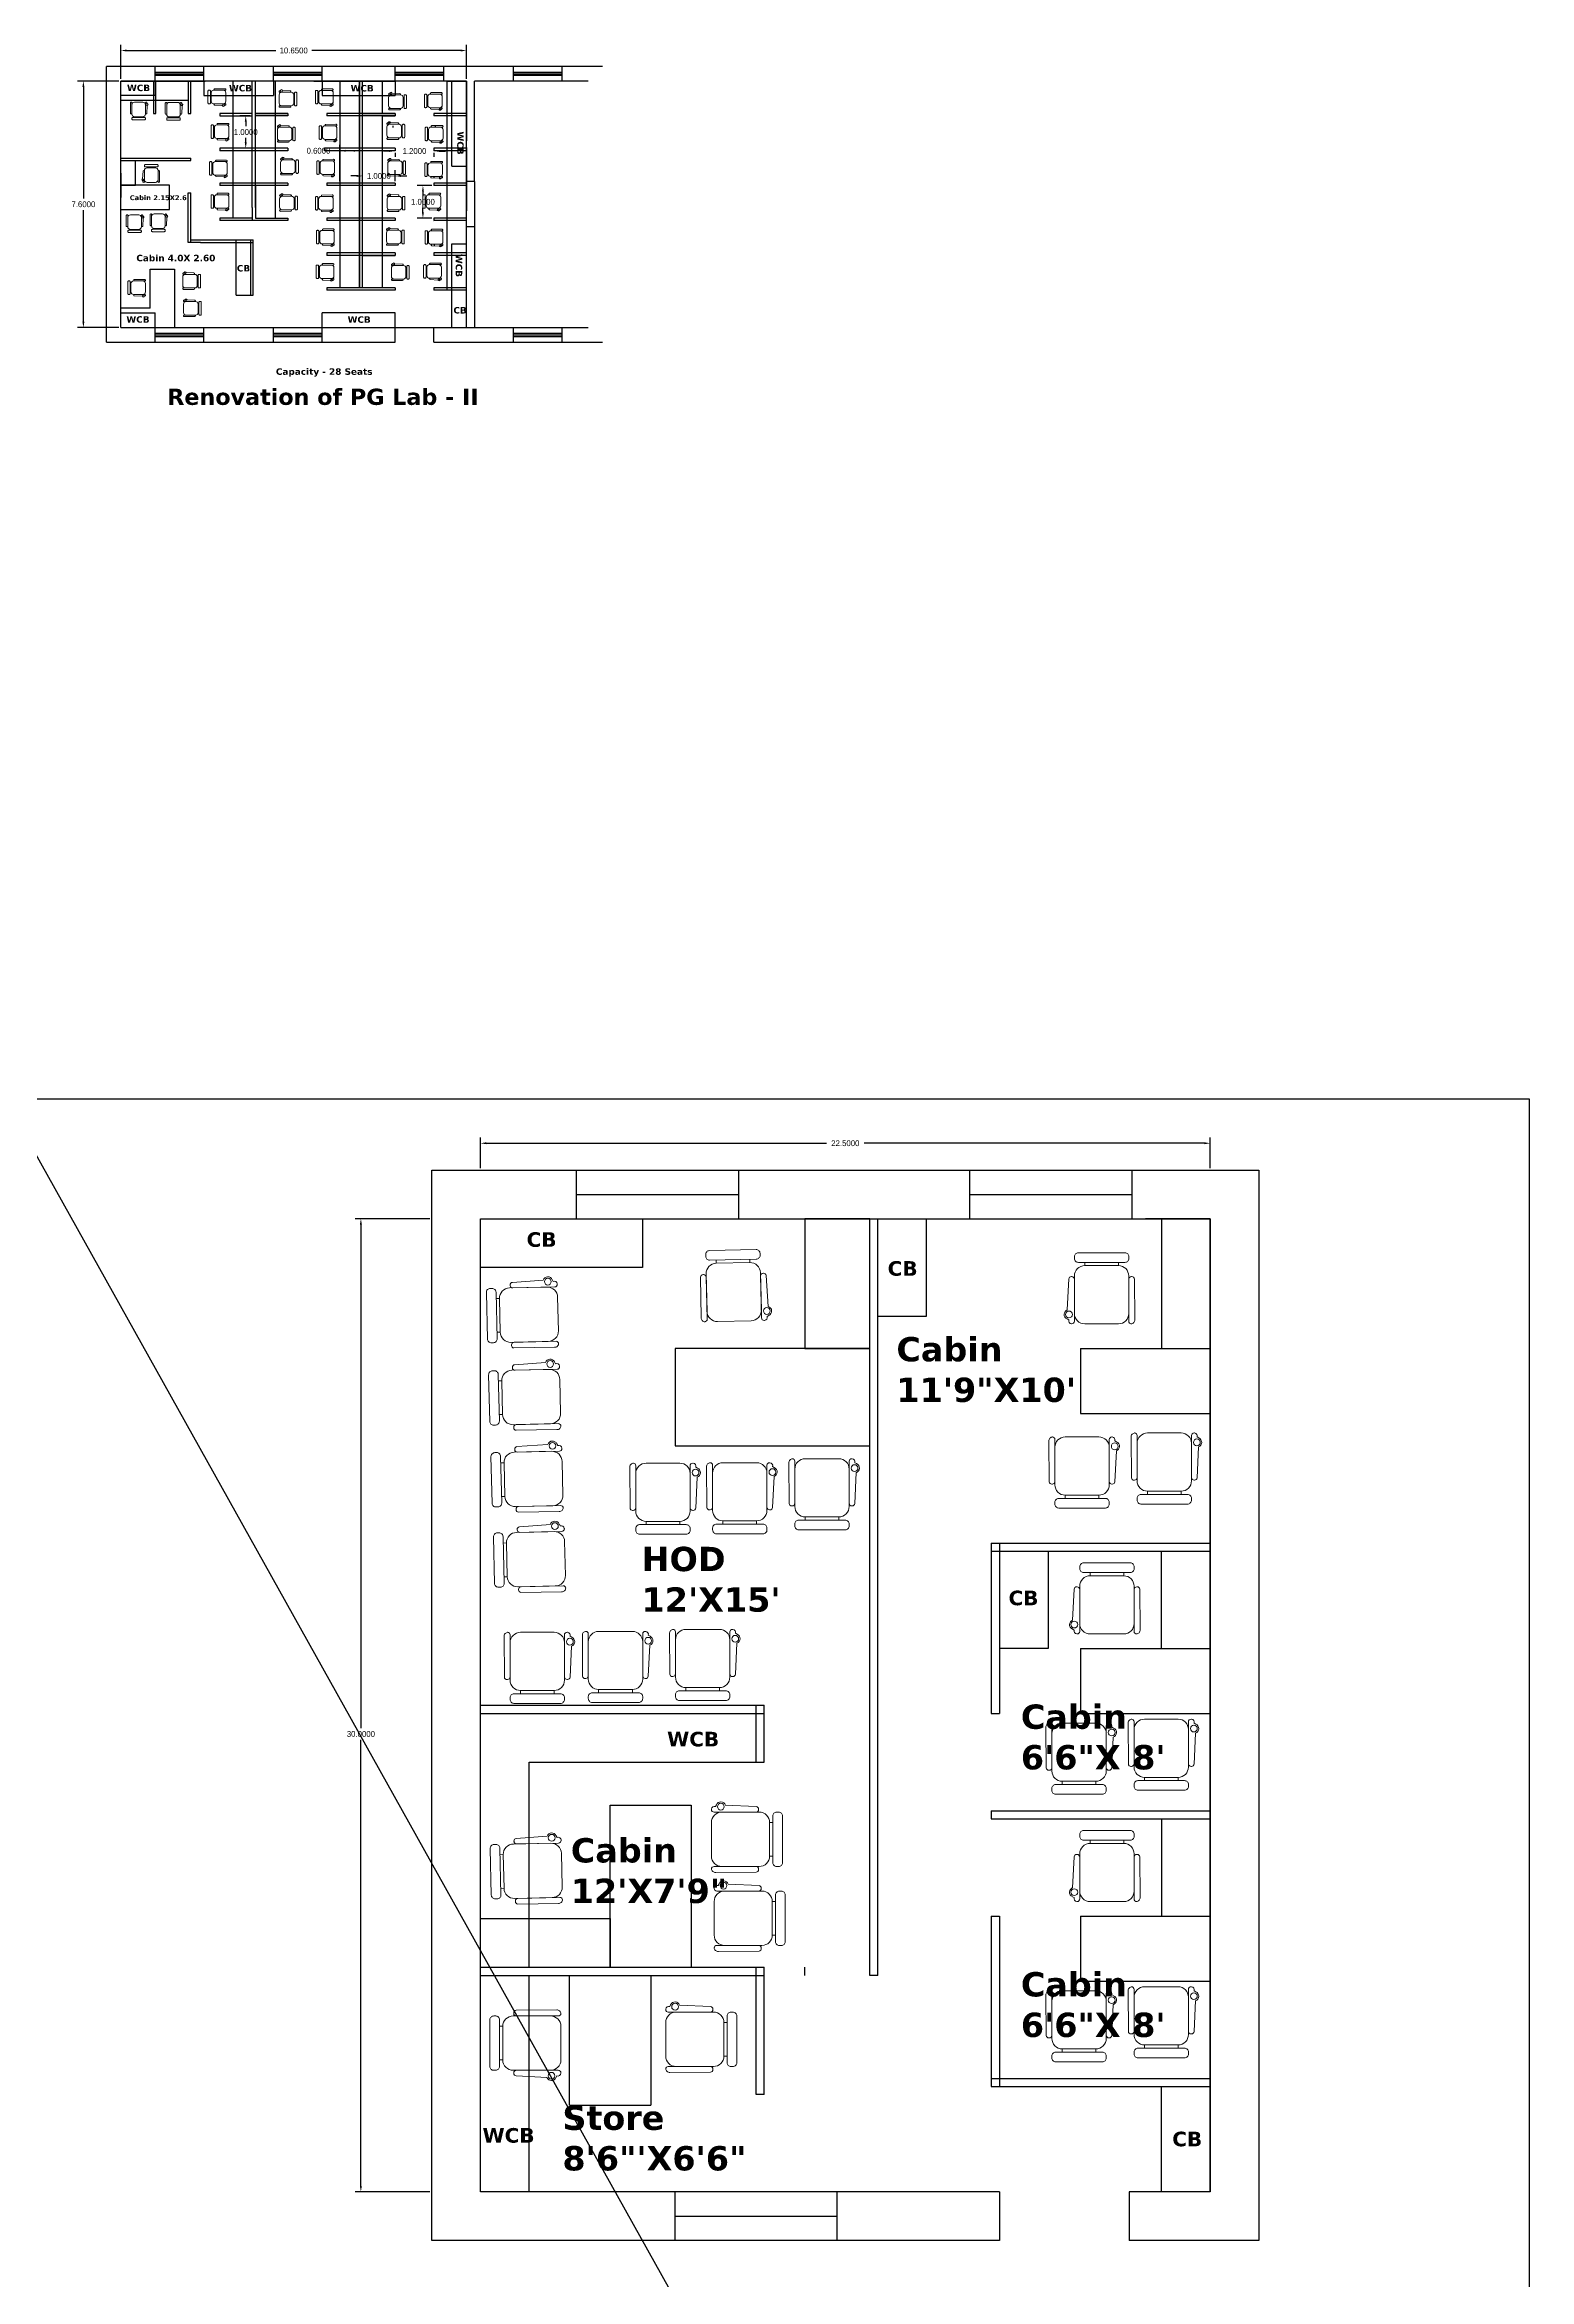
# Model space of a CAD drawing. Header units: inches. Extents: x 23 to 629, y -355 to 51.
# Drawn here: x 310.6 to 356.4, y -160.5 to -91.7 of the extents above; entities that cross this region are included whole.
import ezdxf

# ---------------------------------------------------------------- set-up
doc = ezdxf.new("R2010")
doc.units = ezdxf.units.IN
doc.header["$MEASUREMENT"] = 0
doc.layers.add('FUR', color=252, linetype='Continuous', lineweight=9)
doc.layers.add('FURN', color=252, linetype='Continuous', lineweight=9)
doc.dimstyles.get("Standard").update_dxf_attribs({"dimtxt": 0.18, "dimasz": 0.18, "dimexe": 0.18, "dimexo": 0.0625, "dimgap": 0.09, "dimtad": 0, "dimtih": 1, "dimtoh": 1, "dimdec": 4, "dimzin": 0, "dimdsep": 46, "dimtxsty": 'Standard', "dimcen": 0.09, "dimadec": 0, "dimazin": 0, "dimtfac": 1, "dimtdec": 4, "dimtofl": 0, "dimtmove": 0, "dimatfit": 3, "dimfxl": 1, "dimtolj": 1, "dimtzin": 0, "dimarcsym": 0})

# ---------------------------------------------------------------- blocks, each defined once
blk = doc.blocks.new('*D74')
at = {"color": 0, "lineweight": -2}
for p, q in [((312.95, -92.716), (312.95, -91.659)), ((313.13, -91.839), (317.72, -91.839)), ((323.42, -91.839), (318.83, -91.839)), ((323.6, -92.716), (323.6, -91.659))]:
    blk.add_line(p, q, dxfattribs=at)
at = {"color": 0}
for points in [[(313.13, -91.809), (313.13, -91.869), (312.95, -91.839)], [(323.42, -91.809), (323.42, -91.869), (323.6, -91.839)]]:
    blk.add_solid(points, dxfattribs=at)
at = {"layer": 'Defpoints', "color": 0}
for p in [(323.6, -91.839), (312.95, -92.779), (323.6, -92.779)]:
    blk.add_point(p, dxfattribs=at)
at = {"color": 0, "insert": (318.275, -91.839), "char_height": 0.18, "attachment_point": 5}
blk.add_mtext('\\A1;10.6500', dxfattribs=at)
blk = doc.blocks.new('*D75')
at = {"color": 0, "lineweight": -2}
for p, q in [((312.887, -92.779), (311.611, -92.779)), ((311.791, -92.959), (311.791, -96.399)), ((311.791, -100.199), (311.791, -96.759)), ((312.887, -100.379), (311.611, -100.379))]:
    blk.add_line(p, q, dxfattribs=at)
at = {"color": 0}
for points in [[(311.761, -92.959), (311.821, -92.959), (311.791, -92.779)], [(311.761, -100.199), (311.821, -100.199), (311.791, -100.379)]]:
    blk.add_solid(points, dxfattribs=at)
at = {"layer": 'Defpoints', "color": 0}
for p in [(312.95, -92.779), (311.791, -100.379), (312.95, -100.379)]:
    blk.add_point(p, dxfattribs=at)
at = {"color": 0, "insert": (311.791, -96.579), "char_height": 0.18, "attachment_point": 5}
blk.add_mtext('\\A1;7.6000', dxfattribs=at)
blk = doc.blocks.new('CINE CHAIR')
at = {"layer": 'FUR', "color": 48, "lineweight": 0}
for p, q in [((448043.776, 57308.306), (448043.8, 57308.306)), ((448043.776, 57308.058), (448043.8, 57308.058))]:
    blk.add_line(p, q, dxfattribs=at)
blk.add_lwpolyline([(448043.45, 57308.434), (448043.678, 57308.423, -0.388092), (448043.695, 57308.404), (448043.695, 57308.401, -0.414214), (448043.676, 57308.382), (448043.367, 57308.382, -0.414214), (448043.348, 57308.401), (448043.348, 57308.404, -0.491313), (448043.377, 57308.423), (448043.384, 57308.436)], format="xyb", dxfattribs=at)
for points in [[(448043.424, 57308.382), (448043.7, 57308.382, -0.414214), (448043.776, 57308.306), (448043.776, 57308.058, -0.414214), (448043.7, 57307.982), (448043.424, 57307.982, -0.414214), (448043.348, 57308.058), (448043.348, 57308.306, -0.414214)], [(448043.828, 57308.382), (448043.842, 57308.382, -0.414214), (448043.871, 57308.353), (448043.871, 57308.01, -0.414214), (448043.842, 57307.982), (448043.828, 57307.982, -0.414214), (448043.8, 57308.01), (448043.8, 57308.353, -0.414214)], [(448043.379, 57307.938), (448043.678, 57307.94, 0.393133), (448043.695, 57307.959), (448043.695, 57307.963, 0.414214), (448043.676, 57307.982), (448043.367, 57307.982, 0.414214), (448043.348, 57307.963), (448043.348, 57307.966, 0.435766)]]:
    blk.add_lwpolyline(points, format="xyb", close=True, dxfattribs=at)
blk.add_circle((448043.417, 57308.422), 0.0249, dxfattribs=at)
blk.add_arc((448043.417, 57308.422), 0.0356, 19.6628, 156.9494, dxfattribs=at)
blk = doc.blocks.new('*D77')
at = {"color": 0, "lineweight": -2}
for p, q in [((316.937, -93.854), (316.617, -93.854)), ((316.797, -94.034), (316.797, -94.174)), ((316.937, -94.854), (316.617, -94.854)), ((316.797, -94.674), (316.797, -94.534))]:
    blk.add_line(p, q, dxfattribs=at)
at = {"color": 0}
for points in [[(316.767, -94.034), (316.827, -94.034), (316.797, -93.854)], [(316.767, -94.674), (316.827, -94.674), (316.797, -94.854)]]:
    blk.add_solid(points, dxfattribs=at)
at = {"layer": 'Defpoints', "color": 0}
for p in [(317, -93.854), (316.797, -94.854), (317, -94.854)]:
    blk.add_point(p, dxfattribs=at)
at = {"color": 0, "insert": (316.797, -94.354), "char_height": 0.18, "attachment_point": 5}
blk.add_mtext('\\A1;1.0000', dxfattribs=at)
blk = doc.blocks.new('*D78')
at = {"color": 0, "lineweight": -2}
for p, q in [((319.7, -94.929), (319.52, -94.929)), ((319.7, -95.866), (319.7, -94.749)), ((320.12, -94.929), (319.88, -94.929)), ((320.3, -95.866), (320.3, -94.749))]:
    blk.add_line(p, q, dxfattribs=at)
at = {"color": 0}
for points in [[(319.88, -94.899), (319.88, -94.959), (319.7, -94.929)], [(320.12, -94.899), (320.12, -94.959), (320.3, -94.929)]]:
    blk.add_solid(points, dxfattribs=at)
at = {"layer": 'Defpoints', "color": 0}
for p in [(319.7, -94.929), (319.7, -95.929), (320.3, -95.929)]:
    blk.add_point(p, dxfattribs=at)
at = {"color": 0, "insert": (319.04, -94.929), "char_height": 0.18, "attachment_point": 5}
blk.add_mtext('\\A1;0.6000', dxfattribs=at)
blk = doc.blocks.new('*D79')
at = {"color": 0, "lineweight": -2}
for p, q in [((321.22, -94.937), (321.04, -94.937)), ((321.4, -94.991), (321.4, -95.117)), ((322.6, -94.991), (322.6, -95.117)), ((322.78, -94.937), (322.96, -94.937))]:
    blk.add_line(p, q, dxfattribs=at)
at = {"color": 0}
for points in [[(321.22, -94.907), (321.22, -94.967), (321.4, -94.937)], [(322.78, -94.907), (322.78, -94.967), (322.6, -94.937)]]:
    blk.add_solid(points, dxfattribs=at)
at = {"layer": 'Defpoints', "color": 0}
for p in [(321.4, -94.929), (322.6, -94.929), (322.6, -94.937)]:
    blk.add_point(p, dxfattribs=at)
at = {"color": 0, "insert": (322, -94.937), "char_height": 0.18, "attachment_point": 5}
blk.add_mtext('\\A1;1.2000', dxfattribs=at)
blk = doc.blocks.new('*D80')
at = {"color": 0, "lineweight": -2}
for p, q in [((320.22, -95.706), (320.04, -95.706)), ((320.4, -95.866), (320.4, -95.526)), ((321.4, -95.866), (321.4, -95.526)), ((321.58, -95.706), (321.76, -95.706))]:
    blk.add_line(p, q, dxfattribs=at)
at = {"color": 0}
for points in [[(320.22, -95.676), (320.22, -95.736), (320.4, -95.706)], [(321.58, -95.676), (321.58, -95.736), (321.4, -95.706)]]:
    blk.add_solid(points, dxfattribs=at)
at = {"layer": 'Defpoints', "color": 0}
for p in [(321.4, -95.706), (320.4, -95.929), (321.4, -95.929)]:
    blk.add_point(p, dxfattribs=at)
at = {"color": 0, "insert": (320.9, -95.706), "char_height": 0.18, "attachment_point": 5}
blk.add_mtext('\\A1;1.0000', dxfattribs=at)
blk = doc.blocks.new('*D81')
at = {"color": 0, "lineweight": -2}
for p, q in [((322.537, -96.004), (322.08, -96.004)), ((322.26, -96.184), (322.26, -96.324)), ((322.537, -97.004), (322.08, -97.004)), ((322.26, -96.824), (322.26, -96.684))]:
    blk.add_line(p, q, dxfattribs=at)
at = {"color": 0}
for points in [[(322.23, -96.184), (322.29, -96.184), (322.26, -96.004)], [(322.23, -96.824), (322.29, -96.824), (322.26, -97.004)]]:
    blk.add_solid(points, dxfattribs=at)
at = {"layer": 'Defpoints', "color": 0}
for p in [(322.6, -96.004), (322.26, -97.004), (322.6, -97.004)]:
    blk.add_point(p, dxfattribs=at)
at = {"color": 0, "insert": (322.26, -96.504), "char_height": 0.18, "attachment_point": 5}
blk.add_mtext('\\A1;1.0000', dxfattribs=at)
blk = doc.blocks.new('*D83')
at = {"color": 0, "lineweight": -2}
for p, q in [((322.472, -127.853), (320.167, -127.853)), ((320.347, -128.033), (320.347, -143.557)), ((320.347, -157.673), (320.347, -143.917)), ((322.472, -157.853), (320.167, -157.853))]:
    blk.add_line(p, q, dxfattribs=at)
at = {"color": 0}
for points in [[(320.317, -128.033), (320.377, -128.033), (320.347, -127.853)], [(320.317, -157.673), (320.377, -157.673), (320.347, -157.853)]]:
    blk.add_solid(points, dxfattribs=at)
at = {"layer": 'Defpoints', "color": 0}
for p in [(320.347, -127.853), (322.534, -127.853), (322.534, -157.853)]:
    blk.add_point(p, dxfattribs=at)
at = {"color": 0, "insert": (320.347, -143.737), "char_height": 0.18, "attachment_point": 5}
blk.add_mtext('\\A1;30.0000', dxfattribs=at)
blk = doc.blocks.new('*D85')
at = {"color": 0, "lineweight": -2}
for p, q in [((324.034, -126.291), (324.034, -125.346)), ((346.534, -126.291), (346.534, -125.346)), ((324.214, -125.526), (334.699, -125.526)), ((346.354, -125.526), (335.869, -125.526))]:
    blk.add_line(p, q, dxfattribs=at)
at = {"color": 0}
for points in [[(324.214, -125.496), (324.214, -125.556), (324.034, -125.526)], [(346.354, -125.496), (346.354, -125.556), (346.534, -125.526)]]:
    blk.add_solid(points, dxfattribs=at)
at = {"layer": 'Defpoints', "color": 0}
for p in [(346.534, -125.526), (324.034, -126.353), (346.534, -126.353)]:
    blk.add_point(p, dxfattribs=at)
at = {"color": 0, "insert": (335.284, -125.526), "char_height": 0.18, "attachment_point": 5}
blk.add_mtext('\\A1;22.5000', dxfattribs=at)

msp = doc.modelspace()

# ---------------------------------------------------------------- linework, layer by layer
for p, q in [((312.4998, -95.87873), (312.4998, -92.32873)), ((327.7998, -92.32873), (312.4998, -92.32873)), ((312.9498, -95.87873), (312.9498, -92.77873)), ((323.5998, -92.77873), (312.9498, -92.77873)), ((312.9498, -92.77873), (315.5498, -92.77873)), ((312.9498, -93.97873), (312.9498, -92.77873)), ((312.9498, -92.77873), (313.9498, -92.77873)), ((313.9498, -92.77873), (313.9498, -93.77873)), ((313.9998, -92.77873), (313.9998, -92.32873)), ((313.9998, -92.50373), (315.4998, -92.50373)), ((313.9998, -92.55373), (315.4998, -92.55373)), ((313.9998, -92.60373), (315.4998, -92.60373)), ((313.9998, -92.77873), (313.9998, -93.22873)), ((314.0248, -93.77873), (314.0248, -92.77873)), ((314.0248, -92.77873), (315.0248, -92.77873)), ((315.0248, -92.77873), (315.0248, -93.77873)), ((315.0998, -93.77873), (315.0998, -92.77873)), ((315.4998, -92.77873), (315.4998, -92.32873)), ((315.4998, -92.77873), (315.4998, -93.22873)), ((316.3998, -92.77873), (316.3998, -97.00373)), ((317.8998, -92.77873), (316.6998, -92.77873)), ((316.9998, -96.67873), (316.9998, -92.77873)), ((317.0998, -96.67873), (317.0998, -92.77873)), ((317.6498, -92.77873), (317.6498, -92.32873)), ((317.6498, -92.50373), (319.1498, -92.50373)), ((317.6498, -92.55373), (319.1498, -92.55373)), ((317.6498, -92.60373), (319.1498, -92.60373)), ((317.6498, -92.77873), (317.6498, -93.22873)), ((317.6998, -92.77873), (317.6998, -97.00373)), ((318.8998, -92.77873), (320.0998, -92.77873)), ((319.1498, -92.77873), (319.1498, -92.32873)), ((319.1498, -92.77873), (319.1498, -93.22873)), ((319.2998, -92.77873), (321.2998, -92.77873)), ((319.6998, -92.77873), (319.6998, -99.15408)), ((320.1998, -92.77873), (321.3998, -92.77873)), ((320.2998, -92.77873), (320.2998, -99.15408)), ((320.2998, -99.15408), (320.2998, -92.77873)), ((320.3998, -99.15408), (320.3998, -92.77873)), ((320.9998, -92.77873), (320.9998, -93.77873)), ((321.3998, -92.77873), (321.3998, -92.32873)), ((321.3998, -92.50373), (322.8998, -92.50373)), ((321.3998, -92.55373), (322.8998, -92.55373)), ((321.3998, -92.60373), (322.8998, -92.60373)), ((321.3998, -92.77873), (321.3998, -93.22873)), ((322.8998, -92.77873), (322.8998, -92.32873)), ((322.9998, -92.77873), (323.5998, -92.77873)), ((322.9998, -92.77873), (323.5998, -92.77873)), ((322.9998, -92.77873), (322.9998, -99.22908)), ((323.5998, -92.77873), (322.9998, -92.77873)), ((323.1498, -95.40218), (323.1498, -92.77873)), ((323.5998, -95.87873), (323.5998, -92.77873)), ((323.5998, -92.77873), (323.5998, -94.62726)), ((323.5998, -92.77873), (323.5998, -93.97873)), ((327.3498, -92.77873), (323.8498, -92.77873)), ((323.8498, -95.87873), (323.8498, -92.77873)), ((325.0498, -92.77873), (325.0498, -92.32873)), ((325.0498, -92.50373), (326.5498, -92.50373)), ((325.0498, -92.55373), (326.5498, -92.55373)), ((325.0498, -92.60373), (326.5498, -92.60373)), ((326.5498, -92.77873), (326.5498, -92.32873)), ((313.9998, -93.22873), (312.9498, -93.22873)), ((315.0248, -93.37873), (312.9498, -93.37873)), ((315.4998, -93.22873), (317.6498, -93.22873)), ((319.1498, -93.22873), (321.3998, -93.22873)), ((313.9498, -93.77873), (314.0248, -93.77873)), ((315.0248, -93.77873), (315.0998, -93.77873)), ((316.9998, -93.77873), (315.9998, -93.77873)), ((315.9998, -93.77873), (315.9998, -93.85373)), ((315.9998, -93.85373), (316.9998, -93.85373)), ((317.0998, -93.77873), (318.0998, -93.77873)), ((318.0998, -93.77873), (317.0998, -93.77873)), ((318.0998, -93.85373), (317.0998, -93.85373)), ((318.0998, -93.77873), (318.0998, -93.85373)), ((318.0998, -93.77873), (318.0998, -93.85373)), ((320.2998, -93.77873), (319.2998, -93.77873)), ((321.3998, -93.77873), (319.2998, -93.77873)), ((319.2998, -93.77873), (319.2998, -93.85373)), ((320.9998, -93.85373), (319.2998, -93.85373)), ((320.3998, -93.77873), (321.3998, -93.77873)), ((320.9998, -93.85373), (321.3998, -93.85373)), ((321.3998, -93.85373), (320.9998, -93.85373)), ((320.9998, -93.85373), (320.9998, -97.00373)), ((321.33587, -94.16076), (321.33587, -94.21421)), ((321.3998, -93.77873), (321.3998, -93.85373)), ((321.3998, -93.77873), (321.3998, -93.85373)), ((321.3998, -93.77873), (321.3998, -93.85373)), ((323.5998, -93.77873), (322.5998, -93.77873)), ((322.5998, -93.77873), (322.5998, -93.85373)), ((323.5998, -93.85373), (322.5998, -93.85373)), ((322.64099, -94.15447), (322.64099, -94.1988)), ((323.5998, -93.77873), (322.9998, -93.77873)), ((318.0998, -94.85373), (315.9998, -94.85373)), ((318.0998, -94.85373), (315.9998, -94.85373)), ((315.9998, -94.85373), (315.9998, -94.92873)), ((318.0998, -94.92873), (315.9998, -94.92873)), ((318.0998, -94.85373), (318.0998, -94.92873)), ((321.3998, -94.85373), (319.22866, -94.85373)), ((321.3998, -94.85373), (319.22866, -94.85373)), ((319.22866, -94.92873), (319.22866, -94.85373)), ((321.3998, -94.92873), (319.22866, -94.92873)), ((320.9998, -94.85373), (320.9998, -94.92873)), ((321.3998, -94.85373), (321.3998, -94.92873)), ((321.3998, -94.85373), (321.3998, -94.92873)), ((323.5998, -94.85373), (322.5998, -94.85373)), ((323.5998, -94.85373), (322.5998, -94.85373)), ((322.5998, -94.85373), (322.5998, -94.92873)), ((322.5998, -94.85373), (322.5998, -94.92873)), ((323.5998, -94.92873), (322.5998, -94.92873)), ((323.5998, -94.82873), (323.5998, -96.77873)), ((312.9498, -95.15373), (315.0998, -95.15373)), ((312.9498, -95.22873), (315.0998, -95.22873)), ((312.9498, -95.61641), (312.9498, -96.36641)), ((313.3998, -95.99141), (313.3998, -95.22873)), ((315.0998, -95.22873), (315.0998, -95.15373)), ((322.59162, -95.72001), (322.59162, -95.76683)), ((322.59162, -95.72001), (322.59162, -95.76683)), ((322.5998, -95.73507), (322.5998, -95.77912)), ((322.5998, -95.73507), (322.5998, -95.77912)), ((323.1498, -95.40218), (323.5998, -95.40218)), ((312.4998, -100.82873), (312.4998, -95.87873)), ((312.9498, -100.37873), (312.9498, -95.87873)), ((314.4498, -95.99141), (312.9498, -95.99141)), ((313.314, -95.99141), (312.9498, -95.99141)), ((312.9498, -95.99141), (313.3998, -95.99141)), ((314.4498, -96.74141), (314.4498, -95.99141)), ((315.0248, -96.22873), (315.0998, -96.22873)), ((315.0248, -97.75373), (315.0248, -96.22873)), ((315.0998, -97.75373), (315.0998, -96.22873)), ((318.0998, -95.92873), (315.9998, -95.92873)), ((318.0998, -95.92873), (315.9998, -95.92873)), ((315.9998, -95.92873), (315.9998, -96.00373)), ((318.0998, -96.00373), (315.9998, -96.00373)), ((317.0998, -96.00373), (317.0998, -97.00373)), ((318.0998, -95.92873), (318.0998, -96.00373)), ((319.2998, -95.92873), (319.2998, -96.00373)), ((321.3998, -95.92873), (319.2998, -95.92873)), ((321.3998, -95.92873), (319.2998, -95.92873)), ((321.3998, -96.00373), (319.2998, -96.00373)), ((320.9998, -95.92873), (320.9998, -96.00373)), ((321.3998, -95.92873), (321.3998, -96.00373)), ((323.5998, -95.92873), (322.5998, -95.92873)), ((323.5998, -95.92873), (322.5998, -95.92873)), ((322.5998, -95.92873), (322.5998, -96.00373)), ((322.5998, -95.92873), (322.5998, -96.00373)), ((323.5998, -96.00373), (322.5998, -96.00373)), ((323.5998, -100.37873), (323.5998, -95.87873)), ((323.8498, -95.87873), (323.5998, -95.87873)), ((323.8498, -95.87873), (323.8498, -100.37873)), ((312.9498, -96.74141), (314.4498, -96.74141)), ((316.9998, -97.00373), (315.9998, -97.00373)), ((315.9998, -97.00373), (315.9998, -97.07908)), ((316.9998, -97.07908), (315.9998, -97.07908)), ((316.9998, -96.67873), (316.9998, -97.07908)), ((318.0998, -97.07908), (316.9998, -97.07908)), ((317.0998, -97.00373), (318.0998, -97.00373)), ((318.0998, -97.00373), (318.0998, -97.07908)), ((321.3998, -97.00373), (319.2998, -97.00373)), ((319.2998, -97.00373), (319.2998, -97.07908)), ((321.3998, -97.00408), (319.2998, -97.00408)), ((319.6998, -97.07908), (319.2998, -97.07908)), ((321.3998, -97.07908), (319.2998, -97.07908)), ((320.9998, -97.00373), (320.9998, -99.15408)), ((321.3998, -97.00373), (321.3998, -97.07908)), ((323.5998, -97.00373), (322.5998, -97.00373)), ((322.5998, -97.00373), (322.5998, -97.07908)), ((322.5998, -97.00373), (322.5998, -97.07908)), ((323.5998, -97.00408), (322.5998, -97.00408)), ((323.5998, -97.07908), (322.5998, -97.07908)), ((322.5998, -97.0993), (322.5998, -97.09931)), ((322.5998, -97.0993), (322.5998, -97.09931)), ((315.0998, -97.75373), (315.0248, -97.75373)), ((315.0998, -97.67873), (317.0248, -97.67873)), ((315.0998, -97.67873), (317.0248, -97.67873)), ((315.3998, -97.75373), (315.0998, -97.75373)), ((315.3998, -97.75373), (317.0248, -97.75373)), ((316.4998, -99.37873), (316.4998, -97.67873)), ((316.9498, -99.37873), (316.9498, -97.67873)), ((316.9498, -97.75373), (316.9498, -97.67873)), ((317.0248, -99.37873), (317.0248, -97.67873)), ((317.0248, -97.75373), (317.0248, -97.67873)), ((322.60725, -97.81178), (322.60725, -97.8587)), ((322.60725, -97.81178), (322.60725, -97.8587)), ((323.1498, -100.37873), (323.1498, -97.80218)), ((323.1498, -97.80218), (323.5998, -97.80218)), ((323.8498, -97.27873), (323.5998, -97.27873)), ((323.8498, -97.27873), (323.5998, -97.27873)), ((323.5998, -98.97873), (323.5998, -97.47873)), ((312.9498, -98.92861), (312.9498, -98.32861)), ((321.3998, -98.07908), (319.2998, -98.07908)), ((321.3998, -98.07908), (319.2998, -98.07908)), ((319.2998, -98.07908), (319.2998, -98.15408)), ((321.3998, -98.15408), (319.2998, -98.15408)), ((320.3998, -98.15408), (321.3998, -98.15408)), ((321.3998, -98.07908), (321.3998, -98.15408)), ((323.5998, -98.07908), (322.5998, -98.07908)), ((323.5998, -98.07908), (322.5998, -98.07908)), ((322.5998, -98.07908), (322.5998, -98.15408)), ((322.5998, -98.07908), (322.5998, -98.15408)), ((323.5998, -98.15408), (322.5998, -98.15408)), ((313.8498, -99.77873), (313.8498, -98.57873)), ((313.8498, -99.77873), (313.8498, -98.57873)), ((313.8498, -98.57873), (314.5998, -98.57873)), ((314.5998, -98.57873), (314.5998, -100.37873)), ((321.3998, -99.15408), (319.2998, -99.15408)), ((321.3998, -99.15408), (319.2998, -99.15408)), ((319.2998, -99.15408), (319.2998, -99.22908)), ((321.3998, -99.15408), (321.3998, -99.22908)), ((321.3998, -99.15408), (321.3998, -99.22908)), ((323.5998, -99.15408), (322.5998, -99.15408)), ((323.5998, -99.15408), (322.5998, -99.15408)), ((322.5998, -99.15408), (322.5998, -99.22908)), ((322.5998, -99.15408), (322.5998, -99.22908)), ((313.8498, -99.77873), (312.9498, -99.77873)), ((316.4998, -99.37873), (316.9498, -99.37873)), ((316.9498, -99.37873), (317.0248, -99.37873)), ((321.3998, -99.22908), (319.2998, -99.22908)), ((323.5998, -99.22908), (322.5998, -99.22908)), ((323.1498, -100.37873), (323.1498, -99.27873)), ((312.9498, -100.37873), (312.9498, -99.92873)), ((312.9498, -99.92873), (313.9998, -99.92873)), ((312.9498, -100.37873), (321.3998, -100.37873)), ((312.9498, -100.37873), (324.9498, -100.37873)), ((312.9498, -100.37873), (324.9498, -100.37873)), ((312.9498, -100.37873), (316.9498, -100.37873)), ((312.9498, -100.37873), (314.7498, -100.37873)), ((313.9998, -100.37873), (313.9998, -99.92873)), ((313.9998, -100.82873), (313.9998, -100.37873)), ((313.9998, -100.55373), (315.4998, -100.55373)), ((315.4998, -100.82873), (315.4998, -100.37873)), ((317.6498, -100.82873), (317.6498, -100.37873)), ((317.6498, -100.55373), (319.1498, -100.55373)), ((318.8998, -100.37873), (320.0998, -100.37873)), ((321.3998, -99.92899), (319.1498, -99.92899)), ((319.1498, -100.37873), (319.1498, -99.92899)), ((319.1498, -100.82873), (319.1498, -100.37873)), ((320.1998, -100.37873), (321.3998, -100.37873)), ((321.3998, -100.37873), (321.3998, -99.92899)), ((321.3998, -100.82873), (321.3998, -100.37873)), ((322.5998, -100.37873), (323.5998, -100.37873)), ((322.5998, -100.82873), (322.5998, -100.37873)), ((323.8498, -100.37873), (327.3498, -100.37873)), ((325.0498, -100.82873), (325.0498, -100.37873)), ((325.0498, -100.55373), (326.5498, -100.55373)), ((326.5498, -100.82873), (326.5498, -100.37873)), ((312.4998, -100.82873), (321.3998, -100.82873)), ((313.9998, -100.60373), (315.4998, -100.60373)), ((313.9998, -100.65373), (315.4998, -100.65373)), ((317.6498, -100.60373), (319.1498, -100.60373)), ((317.6498, -100.65373), (319.1498, -100.65373)), ((322.5998, -100.82873), (327.7998, -100.82873)), ((325.0498, -100.60373), (326.5498, -100.60373)), ((325.0498, -100.65373), (326.5498, -100.65373)), ((300.81426, -108.86442), (349.58048, -196.13846)), ((322.53428, -126.35343), (348.03428, -126.35343)), ((322.53428, -159.35343), (322.53428, -126.35343)), ((326.99875, -127.85343), (326.99875, -126.35343)), ((331.99875, -127.85343), (331.99875, -126.35343)), ((339.12738, -127.85343), (339.12738, -126.35343)), ((344.12738, -127.85343), (344.12738, -126.35343)), ((348.03428, -126.35343), (348.03428, -159.35343)), ((326.99875, -127.10343), (331.99875, -127.10343)), ((339.12738, -127.10343), (344.12738, -127.10343)), ((322.53428, -157.85343), (322.53428, -127.85343)), ((324.03428, -127.85343), (346.53428, -127.85343)), ((324.03428, -157.85343), (324.03428, -127.85343)), ((324.03428, -127.85343), (329.03428, -127.85343)), ((329.03428, -127.85343), (329.03428, -129.35343)), ((336.03428, -127.85343), (334.03428, -127.85343)), ((334.03428, -127.85343), (334.03428, -131.85343)), ((336.03428, -127.85343), (334.53428, -127.85343)), ((336.03428, -151.17843), (336.03428, -127.85343)), ((336.03428, -151.17843), (336.03428, -127.85343)), ((336.28428, -151.17843), (336.28428, -127.85343)), ((337.78428, -130.85343), (337.78428, -127.85343)), ((346.53428, -127.85343), (344.53428, -127.85343)), ((345.03428, -127.85343), (345.03428, -131.85343)), ((346.53428, -127.85343), (346.53428, -157.85343)), ((346.53428, -127.85343), (346.53428, -157.85343)), ((346.53428, -157.85343), (346.53428, -127.85343)), ((329.03428, -129.35343), (324.03428, -129.35343)), ((336.28428, -130.85343), (337.78428, -130.85343)), ((336.03428, -131.85343), (330.03428, -131.85343)), ((330.03428, -131.85343), (330.03428, -134.85343)), ((334.03428, -131.85343), (336.03428, -131.85343)), ((342.53428, -131.85343), (346.53428, -131.85343)), ((342.53428, -131.85343), (342.53428, -133.85343)), ((344.53428, -131.85343), (346.53428, -131.85343)), ((346.53428, -133.85343), (346.53428, -131.85343)), ((342.53428, -133.85343), (346.53428, -133.85343)), ((330.03428, -134.85343), (336.03428, -134.85343)), ((339.78428, -137.85343), (346.53428, -137.85343)), ((339.78428, -137.85343), (339.78428, -143.10343)), ((339.78428, -138.10343), (346.53428, -138.10343)), ((340.03428, -137.85343), (340.03428, -143.10343)), ((340.03428, -138.10343), (341.53428, -138.10343)), ((341.53428, -138.10343), (341.53428, -141.10343)), ((344.53428, -138.10343), (346.53428, -138.10343)), ((345.03428, -141.10343), (345.03428, -138.10343)), ((346.53428, -144.10343), (346.53428, -138.10343)), ((341.53428, -141.10343), (340.03428, -141.10343)), ((342.53428, -141.10343), (346.53428, -141.10343)), ((342.53428, -141.10343), (342.53428, -143.10343)), ((344.53428, -141.10343), (346.53428, -141.10343)), ((324.03428, -142.85343), (332.78428, -142.85343)), ((324.03428, -143.10343), (332.78428, -143.10343)), ((332.53428, -144.60343), (332.53428, -142.85343)), ((332.78428, -144.60343), (332.78428, -142.85343)), ((332.78428, -144.60343), (332.78428, -142.85343)), ((339.78428, -143.10343), (340.03428, -143.10343)), ((342.53428, -143.10343), (346.53428, -143.10343)), ((325.53428, -144.60343), (332.78428, -144.60343)), ((325.53428, -150.92843), (325.53428, -144.60343)), ((328.03428, -150.92843), (328.03428, -145.92843)), ((328.03428, -145.92843), (330.53428, -145.92843)), ((330.53428, -145.92843), (330.53428, -150.92843)), ((339.78428, -146.10343), (346.53428, -146.10343)), ((339.78428, -146.10343), (339.78428, -146.35343)), ((339.78428, -146.35343), (346.53428, -146.35343)), ((344.53428, -146.35343), (346.53428, -146.35343)), ((345.03428, -146.35343), (345.03428, -149.35343)), ((346.53428, -151.35343), (346.53428, -146.35343)), ((324.03428, -150.92843), (324.03428, -149.42843)), ((324.03428, -149.42843), (328.03428, -149.42843)), ((328.03428, -149.42843), (328.03428, -150.92843)), ((339.78428, -149.35343), (340.03428, -149.35343)), ((339.78428, -149.35343), (339.78428, -154.60343)), ((340.03428, -149.35343), (340.03428, -154.60343)), ((342.53428, -149.35343), (346.53428, -149.35343)), ((342.53428, -149.35343), (342.53428, -151.35343)), ((344.53428, -149.35343), (346.53428, -149.35343)), ((324.03428, -150.92843), (332.78428, -150.92843)), ((324.03428, -151.17843), (332.78428, -151.17843)), ((325.53428, -157.85343), (325.53428, -151.17843)), ((326.78221, -155.17843), (326.78221, -151.17843)), ((326.78221, -151.17843), (329.28221, -151.17843)), ((329.28221, -151.17843), (329.28221, -155.17843)), ((332.53428, -154.85343), (332.53428, -150.92843)), ((332.78428, -154.85343), (332.78428, -150.92843)), ((332.78428, -154.85343), (332.78428, -150.92843)), ((334.03428, -151.17843), (334.03428, -150.92843)), ((336.28428, -151.17843), (336.03428, -151.17843)), ((342.53428, -151.35343), (346.53428, -151.35343)), ((332.78428, -154.85343), (332.53428, -154.85343)), ((339.78428, -154.35343), (346.53428, -154.35343)), ((339.78428, -154.60343), (346.53428, -154.60343)), ((345.03428, -157.85343), (345.03428, -154.60343)), ((326.78221, -155.17843), (329.28221, -155.17843)), ((340.03428, -157.85343), (324.03428, -157.85343)), ((330.03428, -159.35343), (330.03428, -157.85343)), ((335.03428, -159.35343), (335.03428, -157.85343)), ((340.03428, -157.85343), (340.03428, -159.35343)), ((344.03428, -157.85343), (344.03428, -159.35343)), ((346.53428, -157.85343), (344.03428, -157.85343)), ((330.03428, -158.60343), (335.03428, -158.60343)), ((340.03428, -159.35343), (322.53428, -159.35343)), ((348.03428, -159.35343), (344.03428, -159.35343))]:
    msp.add_line(p, q)
msp.add_lwpolyline([(274.49284, -124.15929), (356.37308, -124.15929), (356.37308, -170.12922), (274.49284, -170.12922)], close=True)

# ---------------------------------------------------------------- block references
at = {"layer": 'FURN'}
for p, xscale, yscale, zscale, rotation in [((-59715.53817, 469277.67734), 1.047600000000007, 1.047600000000003, 1.0476, 269.9991434073997), ((-59714.46437, 469277.66934), 1.047600000000007, 1.047600000000003, 1.0476, 269.9991434073997), ((469687.28994, 59935.76202), 1.047600000000007, 1.047600000000003, 1.0476, 179.9991434073997), ((-469053.28145, -60122.36721), 1.047600000000007, 1.047600000000003, 1.0476, 359.9991434073997), ((469690.60279, 59935.75801), 1.047600000000007, 1.047600000000003, 1.0476, 179.9991434073997), ((-469049.90585, -60122.44842), 1.047600000000007, 1.047600000000003, 1.0476, 359.9991434073997), ((469693.96585, 59935.64253), 1.047600000000007, 1.047600000000003, 1.0476, 179.9991434073997), ((469687.38575, 59934.6934), 1.047600000000007, 1.047600000000003, 1.0476, 179.9991434073997), ((-469053.33644, -60123.44394), 1.047600000000007, 1.047600000000003, 1.0476, 359.9991434073997), ((469690.71876, 59934.66617), 1.047600000000007, 1.047600000000003, 1.0476, 179.9991434073997), ((-469049.95867, -60123.35789), 1.047600000000007, 1.047600000000003, 1.0476, 359.9991434073997), ((469693.98815, 59934.62553), 1.047600000000007, 1.047600000000003, 1.0476, 179.9991434073997), ((60342.91667, -469467.01181), 1.047600000000007, 1.047600000000003, 1.0476, 89.99914340739967), ((469687.33785, 59933.56097), 1.047600000000007, 1.047600000000003, 1.0476, 179.9991434073997), ((-469053.23714, -60124.45132), 1.047600000000007, 1.047600000000003, 1.0476, 359.9991434073997), ((469690.64618, 59933.58609), 1.047600000000007, 1.047600000000003, 1.0476, 179.9991434073997), ((-469049.93363, -60124.48606), 1.047600000000007, 1.047600000000003, 1.0476, 359.9991434073997), ((469693.97314, 59933.52335), 1.047600000000007, 1.047600000000003, 1.0476, 179.9991434073997), ((469687.38575, 59932.5402), 1.047600000000007, 1.047600000000003, 1.0476, 179.9991434073997), ((-469053.26624, -60125.57514), 1.047600000000007, 1.047600000000003, 1.0476, 359.9991434073997), ((469690.60258, 59932.4871), 1.047600000000007, 1.047600000000003, 1.0476, 179.9991434073997), ((-469049.95032, -60125.57933), 1.047600000000007, 1.047600000000003, 1.0476, 359.9991434073997), ((469693.91649, 59932.54084), 1.047600000000007, 1.047600000000003, 1.0476, 179.9991434073997), ((-59715.66567, 469274.20526), 1.047600000000007, 1.047600000000003, 1.0476, 269.9991434073997), ((-59714.9319, 469274.23238), 1.047600000000007, 1.047600000000003, 1.0476, 269.9991434073997), ((469690.63379, 59931.44243), 1.047600000000007, 1.047600000000003, 1.0476, 179.9991434073997), ((-469049.97062, -60126.6231), 1.047600000000007, 1.047600000000003, 1.0476, 359.9991434073997), ((469693.98659, 59931.43158), 1.047600000000007, 1.047600000000003, 1.0476, 179.9991434073997), ((469690.62679, 59930.37319), 1.047600000000007, 1.047600000000003, 1.0476, 179.9991434073997), ((-469049.82006, -60127.70983), 1.047600000000007, 1.047600000000003, 1.0476, 359.9991434073997), ((469693.93851, 59930.38461), 1.047600000000007, 1.047600000000003, 1.0476, 179.9991434073997), ((469684.81512, 59929.88303), 1.047600000000007, 1.047600000000003, 1.0476, 179.9991434073997), ((-469056.25314, -60127.98306), 1.047600000000007, 1.047600000000003, 1.0476, 359.9991434073997), ((-469056.22928, -60128.8221), 1.047600000000007, 1.047600000000003, 1.0476, 359.9991434073997), ((-196531.20763, -1882642.22961), -4.190400000000029, 4.190400000000009, 4.190399999999999, 271.3190010835237), ((240459.32142, -1877615.52782), 4.190400000000028, 4.19040000000001, 4.190399999999999, 89.99914340739973), ((1882837.64466, -196993.86358), -4.190400000000029, 4.190400000000009, 4.190399999999999, 1.319001083523679), ((1882837.71483, -196996.4016), -4.190400000000029, 4.190400000000009, 4.190399999999999, 1.319001083523679), ((1882837.78663, -196998.92559), -4.190400000000029, 4.190400000000009, 4.190399999999999, 1.319001083523679), ((-239773.55261, 1877349.85491), 4.190400000000028, 4.19040000000001, 4.190399999999999, 269.9991434073997), ((-239771.0184, 1877349.97691), 4.190400000000028, 4.19040000000001, 4.190399999999999, 269.9991434073997), ((-239786.47657, 1877349.04559), 4.190400000000028, 4.19040000000001, 4.190399999999999, 269.9991434073997), ((-239784.10679, 1877349.0616), 4.190400000000028, 4.19040000000001, 4.190399999999999, 269.9991434073997), ((-239781.57258, 1877349.18359), 4.190400000000028, 4.19040000000001, 4.190399999999999, 269.9991434073997), ((1882837.86178, -197001.39955), -4.190400000000029, 4.190400000000009, 4.190399999999999, 1.319001083523679), ((240459.48579, -1877625.08993), 4.190400000000028, 4.19040000000001, 4.190399999999999, 89.99914340739973), ((-239785.2521, 1877343.92324), 4.190400000000028, 4.19040000000001, 4.190399999999999, 269.9991434073997), ((-239790.35105, 1877343.83174), 4.190400000000028, 4.19040000000001, 4.190399999999999, 269.9991434073997), ((-239787.93897, 1877343.86224), 4.190400000000028, 4.19040000000001, 4.190399999999999, 269.9991434073997), ((-239771.11157, 1877341.15417), 4.190400000000028, 4.19040000000001, 4.190399999999999, 269.9991434073997), ((-239773.64578, 1877341.03218), 4.190400000000028, 4.19040000000001, 4.190399999999999, 269.9991434073997), ((-1877153.27911, -240263.12098), 4.190400000000028, 4.19040000000001, 4.190399999999999, 359.9991434073997), ((240459.48579, -1877633.33993), 4.190400000000028, 4.19040000000001, 4.190399999999999, 89.99914340739973), ((1882837.76347, -197011.00643), -4.190400000000029, 4.190400000000009, 4.190399999999999, 1.319001083523679), ((-1877153.19595, -240265.55543), 4.190400000000028, 4.19040000000001, 4.190399999999999, 359.9991434073997), ((-239771.11157, 1877332.90417), 4.190400000000028, 4.19040000000001, 4.190399999999999, 269.9991434073997), ((1877810.94992, 239962.86868), 4.190400000000028, 4.19040000000001, 4.190399999999999, 179.9991434073997), ((-1877154.68911, -240269.28728), 4.190400000000028, 4.19040000000001, 4.190399999999999, 359.9991434073997), ((-239773.64578, 1877332.78218), 4.190400000000028, 4.19040000000001, 4.190399999999999, 269.9991434073997)]:
    msp.add_blockref('CINE CHAIR', p, dxfattribs=dict(at, xscale=xscale, yscale=yscale, zscale=zscale, rotation=rotation))

# ---------------------------------------------------------------- texts
at = {"attachment_point": 1}
for s, insert, char_height, width in [('{\\fVerdana|b1|i0|c0|p34;WCB}', (313.13572, -92.89065), 0.2, 0.5142748), ('{\\fVerdana|b1|i0|c0|p34;WCB}', (316.27866, -92.89859), 0.2, 0.5142748), ('{\\fVerdana|b1|i0|c0|p34;WCB}', (320.03068, -92.90134), 0.2, 0.5142748), ('{\\fVerdana|b1|i0|c0|p34;Cabin 2.15X2.6}', (313.22077, -96.30165), 0.15, 3.0015659), ('{\\fVerdana|b1|i0|c0|p34;Cabin 4.0X 2.60 }', (313.42276, -98.13577), 0.2, 4.0020879), ('{\\fVerdana|b1|i0|c0|p34;CB}', (316.52181, -98.45122), 0.2, 0.5142748), ('{\\fVerdana|b1|i0|c0|p34;CB}', (323.20039, -99.74643), 0.2, 0.5142748), ('{\\fVerdana|b1|i0|c0|p34;WCB}', (313.11662, -100.02929), 0.2, 0.5142748), ('{\\fVerdana|b1|i0|c0|p34;WCB}', (319.93828, -100.0334), 0.2, 0.5142748), ('{\\fVerdana|b1|i0|c0|p34;Capacity - 28 Seats}', (317.72647, -101.63662), 0.2, 4.0020879), ('{\\fVerdana|b1|i0|c0|p34;Renovation of PG Lab - II}', (314.37644, -102.26347), 0.5, 10.0014451), ('{\\fVerdana|b1|i0|c0|p34;CB}', (325.45642, -128.26928), 0.45, 3.5505713), ('{\\fVerdana|b1|i0|c0|p34;CB}', (336.58906, -129.16078), 0.45, 3.5505713), ('{\\fVerdana|b1|i0|c0|p34;Cabin\\P11\'9"X10\'}', (336.8582, -131.50016), 0.75, 5.9176188), ("{\\fVerdana|b1|i0|c0|p34;HOD\\P12'X15'}", (329.00137, -137.96693), 0.75, 5.9176188), ('{\\fVerdana|b1|i0|c0|p34;CB}', (340.3145, -139.31879), 0.45, 3.5505713), ('{\\fVerdana|b1|i0|c0|p34;Cabin\\P6\'6"X 8\'}', (340.69531, -142.82857), 0.75, 5.9176188), ('{\\fVerdana|b1|i0|c0|p34;WCB}', (329.78957, -143.67032), 0.45, 3.5505713), ('{\\fVerdana|b1|i0|c0|p34;Cabin\\P12\'X7\'9"}', (326.81963, -146.94809), 0.75, 5.9176188), ('{\\fVerdana|b1|i0|c0|p34;Cabin\\P6\'6"X 8\'}', (340.69531, -151.07857), 0.75, 5.9176188), ('{\\fVerdana|b1|i0|c0|p34;Store\\P8\'6"\'X6\'6"}', (326.5601, -155.19197), 0.75, 5.9176188), ('{\\fVerdana|b1|i0|c0|p34;WCB}', (324.09813, -155.88661), 0.45, 3.5505713), ('{\\fVerdana|b1|i0|c0|p34;CB}', (345.36338, -155.99859), 0.45, 3.5505713)]:
    msp.add_mtext(s, dxfattribs=dict(at, insert=insert, char_height=char_height, width=width))
at = {"char_height": 0.2, "width": 0.5142748, "attachment_point": 1, "rotation": 270}
for insert in [(323.51621, -94.33474), (323.47096, -98.10965)]:
    msp.add_mtext('{\\fVerdana|b1|i0|c0|p34;WCB}', dxfattribs=dict(at, insert=insert))

# ---------------------------------------------------------------- dimensions: what is measured, and where the dimension line sits
for base, p1, p2, picture, middle in [((323.5998, -91.83921), (312.9498, -92.77873), (323.5998, -92.77873), '*D74', (318.2748, -91.83921)), ((319.6998, -94.92873), (320.2998, -95.92873), (319.6998, -95.92873), '*D78', (319.0398, -94.92873)), ((346.53428, -125.52646), (324.03428, -126.35343), (346.53428, -126.35343), '*D85', (335.28428, -125.52646))]:
    dim = msp.add_linear_dim(base=base, p1=p1, p2=p2, dimstyle='Standard')
    dim.commit()
    dim.dimension.update_dxf_attribs({"geometry": picture, "text_midpoint": middle, "dimtype": 160})
for base, p1, p2, picture, middle in [((311.7914, -100.37873), (312.9498, -92.77873), (312.9498, -100.37873), '*D75', (311.7914, -96.57873)), ((316.79718, -94.85373), (316.9998, -93.85373), (316.9998, -94.85373), '*D77', (316.79718, -94.35373)), ((322.25994, -97.00373), (322.5998, -96.00373), (322.5998, -97.00373), '*D81', (322.25994, -96.50373))]:
    dim = msp.add_linear_dim(base=base, p1=p1, p2=p2, angle=90, dimstyle='Standard')
    dim.commit()
    dim.dimension.update_dxf_attribs({"geometry": picture, "text_midpoint": middle})
for base, p1, p2, picture, middle in [((322.5998, -94.9372), (321.3998, -94.92873), (322.5998, -94.92873), '*D79', (321.9998, -94.9372)), ((321.3998, -95.70618), (320.3998, -95.92873), (321.3998, -95.92873), '*D80', (320.8998, -95.70618))]:
    dim = msp.add_linear_dim(base=base, p1=p1, p2=p2, dimstyle='Standard')
    dim.commit()
    dim.dimension.update_dxf_attribs({"geometry": picture, "text_midpoint": middle})
dim = msp.add_linear_dim(base=(320.34731, -127.85343), p1=(322.53428, -157.85343), p2=(322.53428, -127.85343), angle=90, dimstyle='Standard')
dim.commit()
dim.dimension.update_dxf_attribs({"geometry": '*D83', "text_midpoint": (320.34731, -143.73723), "dimtype": 160})

doc.saveas('drawing.dxf')
